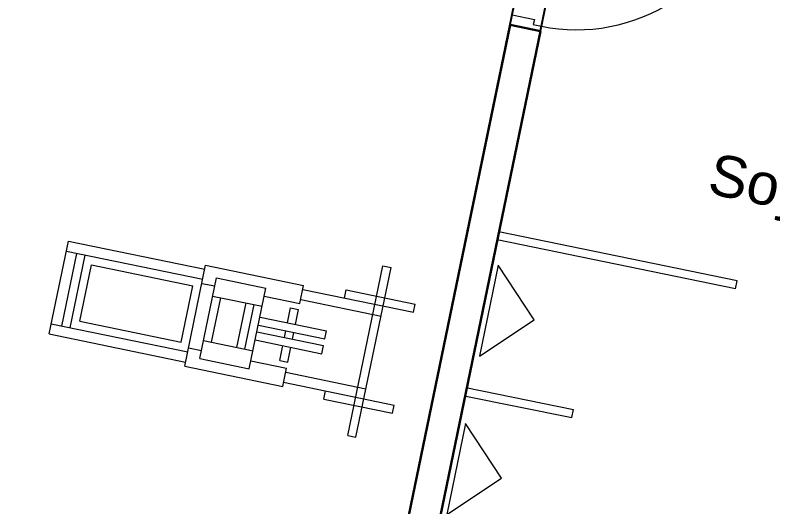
# Model space of a CAD drawing. Header units: millimetres. Extents: x 62878 to 70819, y -67946 to -61850.
# Drawn here: x 66564.2 to 66931, y -62357.9 to -62119.7 of the extents above; entities that cross this region are included whole.
import ezdxf
from ezdxf.enums import TextEntityAlignment as Align

# ---------------------------------------------------------------- set-up
doc = ezdxf.new("R2010")
doc.units = ezdxf.units.MM
doc.linetypes.add('HIDDEN', pattern=[0.375, 0.25, -0.125])
doc.layers.add('alan hesabı1', color=7, linetype='Continuous', plot=False)
for name, color, linetype, lineweight in [('BA DÖŞ.-yeni', 11, 'Continuous', 30), ('DOGRAMA', 171, 'Continuous', 0), ('DUVAR-yeni', 3, 'Continuous', 30), ('kapı-yeni', 3, 'Continuous', 13), ('TEFRİŞ-yeni', 53, 'Continuous', 9)]:
    doc.layers.add(name, color=color, linetype=linetype, lineweight=lineweight)
doc.layers.add('DOĞRAMA-yeni', color=40, linetype='Continuous')
doc.layers.add('MAH-ADI 2', color=11, linetype='Continuous')
doc.styles.add('bold', font='arial.ttf', dxfattribs={"height": 10})

# ---------------------------------------------------------------- blocks, each defined once
blk = doc.blocks.new('4')
at = {"layer": 'TEFRİŞ-yeni'}
for p, q in [((65231.17, 34932.76), (65235.07, 34966.54)), ((65232.78, 34911.76), (65239.05, 34966.08)), ((65239.05, 34966.08), (65235.07, 34966.54)), ((65278.42, 34906.49), (65284.69, 34960.81)), ((65288.67, 34960.35), (65284.69, 34960.81)), ((65284.77, 34926.57), (65288.67, 34960.35)), ((65217.99, 34949.38), (65218.45, 34953.36)), ((65301.85, 34943.73), (65218.45, 34953.36)), ((65237.74, 34911.19), (65242.29, 34950.6)), ((65301.39, 34939.75), (65217.99, 34949.38)), ((65273.45, 34907.07), (65278, 34946.48)), ((65301.39, 34939.75), (65301.85, 34943.73)), ((65235.15, 34932.3), (65231.17, 34932.76)), ((65247.96, 34892.3), (65251.73, 34924.99)), ((65255.7, 34924.53), (65251.73, 34924.99)), ((65251.93, 34891.84), (65255.7, 34924.53)), ((65255.23, 34891.46), (65259.01, 34924.15)), ((65262.98, 34923.69), (65259.01, 34924.15)), ((65284.77, 34926.57), (65280.79, 34927.03)), ((65259.2, 34891), (65262.98, 34923.69)), ((65225.23, 34863.85), (65230.79, 34911.99)), ((65239.73, 34910.96), (65230.79, 34911.99)), ((65237.71, 34893.48), (65239.73, 34910.96)), ((65242.25, 34906.64), (65242.71, 34910.62)), ((65249.97, 34909.78), (65242.71, 34910.62)), ((65257.25, 34908.94), (65253.95, 34909.32)), ((65249.51, 34905.8), (65242.25, 34906.64)), ((65268.49, 34907.64), (65261.22, 34908.48)), ((65268.03, 34903.67), (65268.49, 34907.64)), ((65269.45, 34889.82), (65271.47, 34907.3)), ((65280.41, 34906.26), (65271.47, 34907.3)), ((65274.85, 34858.12), (65280.41, 34906.26)), ((65256.79, 34904.96), (65253.49, 34905.34)), ((65268.03, 34903.67), (65260.76, 34904.5)), ((65230.92, 34869.57), (65233.74, 34893.94)), ((65273.42, 34889.36), (65233.74, 34893.94)), ((65239.86, 34868.54), (65242.68, 34892.91)), ((65264.02, 34886.42), (65242.22, 34888.94)), ((65261.67, 34866.02), (65264.48, 34890.39)), ((65270.61, 34864.99), (65273.42, 34889.36)), ((65263.56, 34882.45), (65241.76, 34884.96)), ((65262.13, 34869.99), (65240.32, 34872.51)), ((65270.61, 34864.99), (65230.92, 34869.57)), ((65234.17, 34862.82), (65234.9, 34869.11)), ((65265.91, 34859.15), (65266.63, 34865.45)), ((65219.48, 34796.67), (65227.22, 34863.62)), ((65224.45, 34796.1), (65232.18, 34863.05)), ((65274.85, 34858.12), (65225.23, 34863.85)), ((65229.94, 34808.78), (65235.7, 34858.62)), ((65263.46, 34855.41), (65235.7, 34858.62)), ((65260.15, 34791.9), (65267.89, 34858.93)), ((65265.12, 34791.33), (65272.86, 34858.35)), ((65257.71, 34805.57), (65263.46, 34855.41)), ((65257.71, 34805.57), (65229.94, 34808.78)), ((65261.22, 34801.14), (65225.51, 34805.26)), ((65260.76, 34797.16), (65225.05, 34801.29)), ((65265.13, 34791.4), (65219.48, 34796.67))]:
    blk.add_line(p, q, dxfattribs=at)

msp = doc.modelspace()

# ---------------------------------------------------------------- linework, layer by layer
msp.add_lwpolyline([(68896.02, -63031.44), (69030.26, -63071.18), (69185.28, -62547.65), (68893, -62461.11, 1.044368), (68063.2, -62298.73, 0.204375), (63106.96, -62494.78, 0.353953), (62932.94, -62997.83), (63753.18, -65779.6), (64154.95, -67142.15), (65336.72, -66792.62), (65336.7, -66829.11), (65270.54, -66829.07, 0.626789), (65270.2, -67369.07), (65531.84, -67369.23, 0.926242), (66130.09, -67369.61), (66391.73, -67369.77, 0.626743), (66392.07, -66829.77), (66326.15, -66829.73), (66326.17, -66793.24), (67506.16, -67144.13), (68467.02, -63899.09), (68625.2, -63946.04), (68896.02, -63031.42)], format="xyb")
at = {"layer": 'alan hesabı1', "linetype": 'ByBlock'}
for points in [[(66647.46, -62885.83), (66649.14, -62873.44), (66669.49, -62775), (66685.66, -62696.65), (66805.8, -62114.63), (66821.97, -62036.28), (66836.77, -61964.56), (66351.93, -61892.57), (66333.84, -62022.5), (66229.59, -62014.51), (66229.67, -61883.93), (65842.74, -61883.7), (65842.15, -62828.49), (66227.13, -62828.73), (66275.87, -62835.35), (66434.42, -62856.89)], [(66745.05, -62483.16), (66851.63, -61966.77), (67136.27, -62009.03), (67118.51, -62128.61), (67161.25, -62137.43), (67098.03, -62443.7), (67058.57, -62435.56), (67036.34, -62543.29)]]:
    msp.add_lwpolyline(points, close=True, dxfattribs=at)
at = {"layer": 'BA DÖŞ.-yeni', "linetype": 'HIDDEN', "ltscale": 150}
msp.add_arc((65815.04, -68607.15), 6697.94, 70.74616, 109.296847, dxfattribs=at)
at = {"layer": 'DOGRAMA', "lineweight": -2}
msp.add_lwpolyline([(68355.73, -61957.86, 0.273736), (68066.91, -62277.72, 0.209295), (68023.71, -62283.85, 0.198368), (63201.05, -62451.11)], format="xyb", dxfattribs=at)
at = {"layer": 'DUVAR-yeni', "ltscale": 0.5}
for p, q in [((66685.66, -62696.65), (66803.78, -62124.42)), ((66818.47, -62127.45), (66803.78, -62124.42)), ((66745.05, -62483.16), (66818.47, -62127.45))]:
    msp.add_line(p, q, dxfattribs=at)
at = {"layer": 'kapı-yeni'}
msp.add_lwpolyline([(66818.97, -62125), (66818.47, -62127.45), (66803.78, -62124.42), (66804.79, -62119.52), (66815.56, -62121.75), (66815.05, -62124.2), (66818.97, -62125, 0.414214), (66919.4, -62058.94), (66836.15, -62041.76), (66836.66, -62039.31), (66821.97, -62036.28), (66820.96, -62041.18), (66831.73, -62043.4), (66832.24, -62040.95), (66836.15, -62041.76), (66835.35, -62045.68), (66918.59, -62062.86), (66919.4, -62058.94)], format="xyb", dxfattribs=at)
at = {"layer": 'TEFRİŞ-yeni'}
for p, q in [((66913.7, -62248.41), (66798.41, -62224.61)), ((66912.89, -62252.33), (66797.6, -62228.53)), ((66912.89, -62252.33), (66913.7, -62248.41)), ((66782.45, -62300.12), (66834.52, -62310.69)), ((66781.64, -62304.04), (66833.71, -62314.61)), ((66833.71, -62314.61), (66834.52, -62310.69))]:
    msp.add_line(p, q, dxfattribs=at)
for points in [[(66797.96, -62240.75), (66788.92, -62284.83), (66815.44, -62267.26), (66797.96, -62240.75)], [(66782.23, -62317.45), (66773.2, -62361.53), (66799.72, -62343.96), (66782.23, -62317.45)]]:
    msp.add_lwpolyline(points, dxfattribs=at)

# ---------------------------------------------------------------- block references
at = {"layer": 'DOĞRAMA-yeni', "rotation": 264.9250984598649}
msp.add_blockref('4', (37698.92, 5812.74), dxfattribs=at)

# ---------------------------------------------------------------- texts
at = {"layer": 'MAH-ADI 2', "style": 'bold'}
msp.add_text('Soyunma (erkek)', height=20, rotation=348.2824, dxfattribs=at).set_placement((67004.82, -62217.68), align=Align.MIDDLE_CENTER)

doc.saveas('drawing.dxf')
